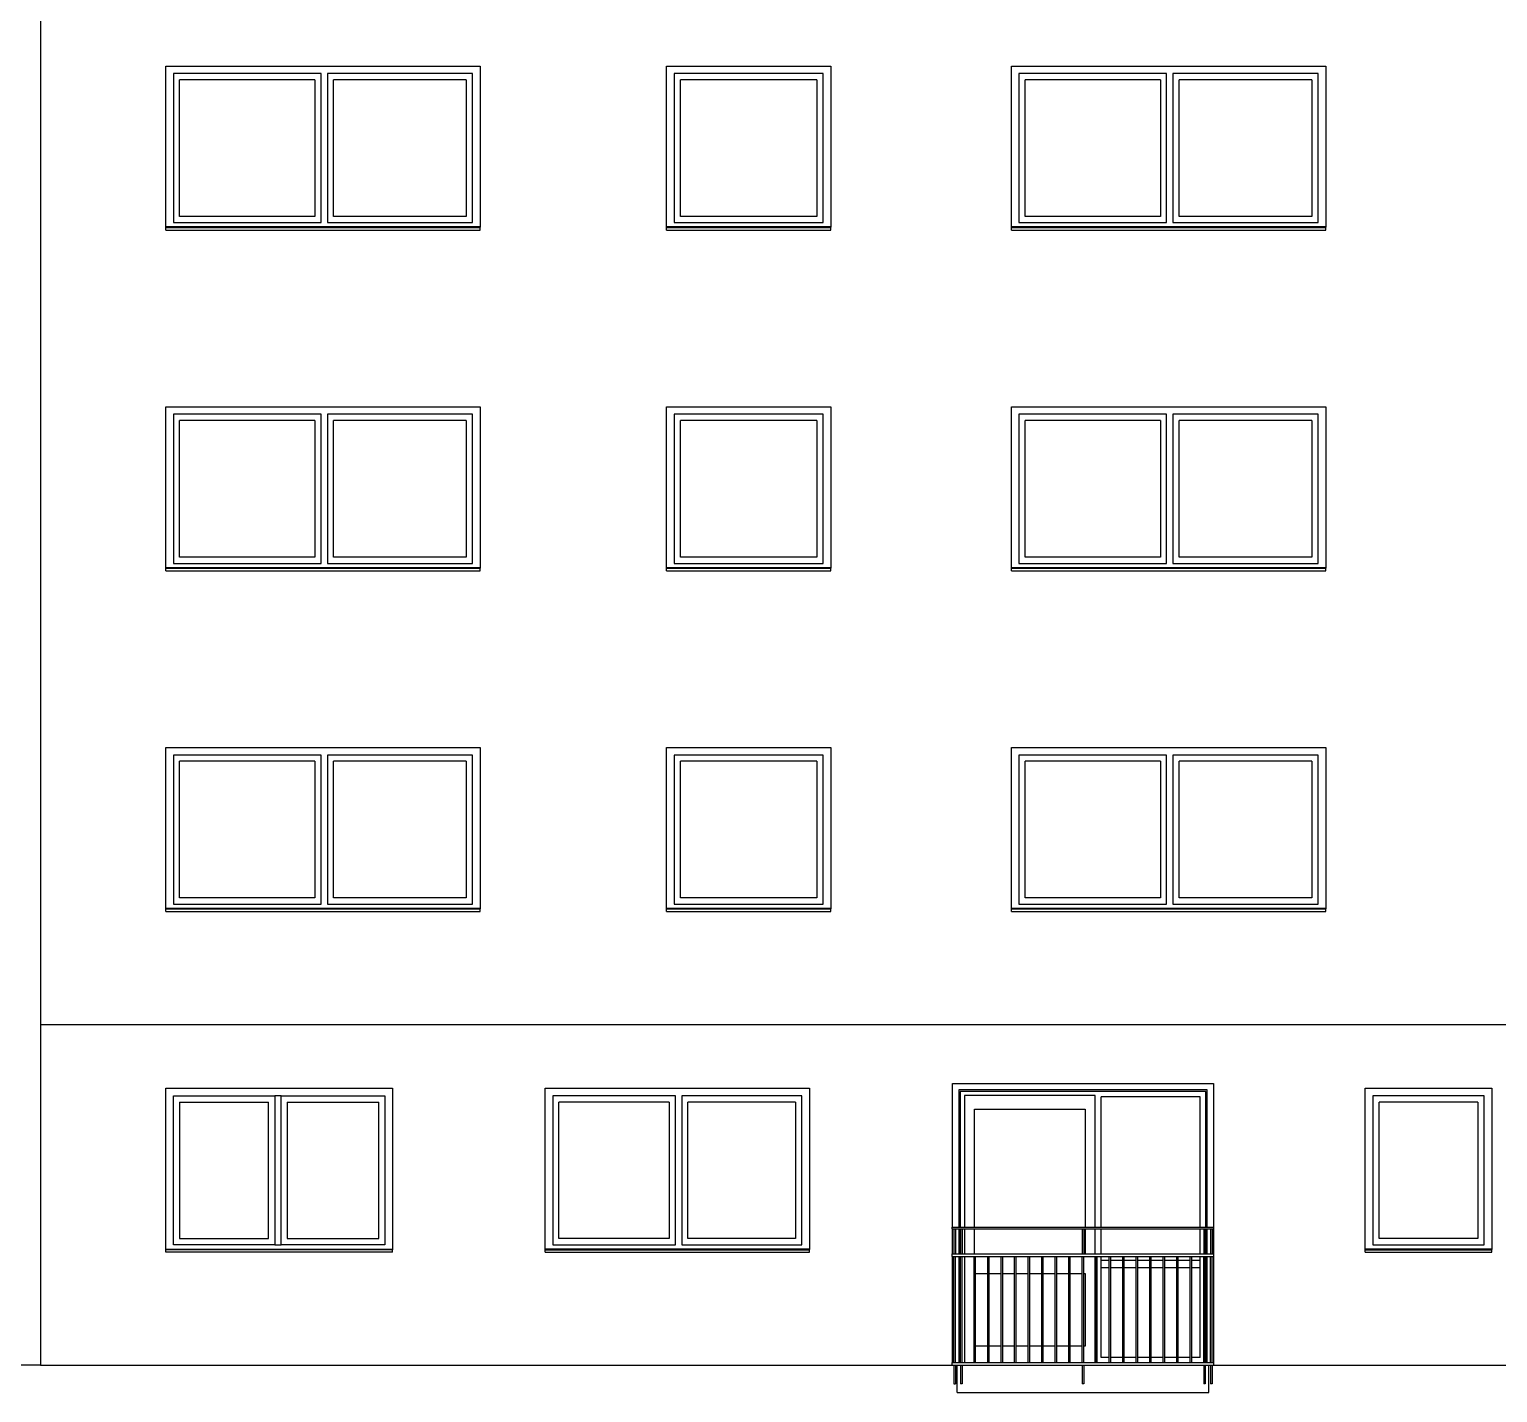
# Model space of a CAD drawing. Header units: millimetres. Extents: x 48 to 4070, y 10 to 629.
# Drawn here: x 3100.4 to 3334.9, y 107.2 to 324.8 of the extents above; entities that cross this region are included whole.
import ezdxf
from ezdxf.xclip import XClip

# ---------------------------------------------------------------- set-up
doc = ezdxf.new("R2010")
doc.units = ezdxf.units.MM
doc.header["$MEASUREMENT"] = 0
doc.header["$XCLIPFRAME"] = 0
for name, color, linetype in [('A--------P-', 7, 'Continuous'), ('A-01SC-----Ytterväggar2', 7, 'Continuous'), ('A1', 1, 'Continuous')]:
    doc.layers.add(name, color=color, linetype=linetype)

# ---------------------------------------------------------------- blocks, each defined once
blk = doc.blocks.new('Drawing_3_3', base_point=(3616.51, 55.57))
at = {"layer": 'A-01SC-----Ytterväggar2'}
for p, q in [((3102.18, 329.17), (3102.18, 274.77)), ((3102.18, 274.77), (3102.18, 220.37)), ((3102.18, 220.37), (3102.18, 165.97)), ((3102.18, 165.97), (3102.18, 111.57)), ((3102.18, 111.57), (3098.58, 111.57))]:
    blk.add_line(p, q, dxfattribs=at)
at = {"layer": 'A1'}
for p, q in [((3122.18, 318.97), (3172.38, 318.97)), ((3122.18, 293.22), (3122.18, 318.97)), ((3172.38, 318.97), (3172.38, 293.22)), ((3202.18, 293.22), (3202.18, 318.97)), ((3202.18, 318.97), (3228.38, 318.97)), ((3228.38, 318.97), (3228.38, 293.22)), ((3257.25, 318.97), (3307.45, 318.97)), ((3257.25, 293.22), (3257.25, 318.97)), ((3307.45, 318.97), (3307.45, 293.22)), ((3123.38, 317.77), (3123.38, 293.97)), ((3146.98, 317.77), (3123.38, 317.77)), ((3124.38, 294.97), (3124.38, 316.77)), ((3145.98, 316.77), (3124.38, 316.77)), ((3145.98, 316.77), (3145.98, 294.97)), ((3146.98, 293.97), (3146.98, 317.77)), ((3147.98, 317.77), (3147.98, 293.97)), ((3171.18, 317.77), (3147.98, 317.77)), ((3148.98, 294.97), (3148.98, 316.77)), ((3170.18, 316.77), (3148.98, 316.77)), ((3170.18, 316.77), (3170.18, 294.97)), ((3171.18, 293.97), (3171.18, 317.77)), ((3203.38, 317.77), (3203.38, 293.97)), ((3227.18, 317.77), (3203.38, 317.77)), ((3204.38, 294.97), (3204.38, 316.77)), ((3226.18, 316.77), (3204.38, 316.77)), ((3226.18, 316.77), (3226.18, 294.97)), ((3227.18, 293.97), (3227.18, 317.77)), ((3258.45, 317.77), (3258.45, 293.97)), ((3282.05, 317.77), (3258.45, 317.77)), ((3259.45, 294.97), (3259.45, 316.77)), ((3281.05, 316.77), (3259.45, 316.77)), ((3281.05, 316.77), (3281.05, 294.97)), ((3282.05, 293.97), (3282.05, 317.77)), ((3283.05, 317.77), (3283.05, 293.97)), ((3306.25, 317.77), (3283.05, 317.77)), ((3284.05, 294.97), (3284.05, 316.77)), ((3305.25, 316.77), (3284.05, 316.77)), ((3305.25, 316.77), (3305.25, 294.97)), ((3306.25, 293.97), (3306.25, 317.77)), ((3172.38, 293.27), (3122.18, 293.27)), ((3122.18, 293.22), (3122.18, 293.19)), ((3122.18, 293.19), (3172.38, 293.19)), ((3122.18, 292.77), (3122.18, 293.19)), ((3123.38, 293.97), (3146.98, 293.97)), ((3145.98, 294.97), (3124.38, 294.97)), ((3147.98, 293.97), (3171.18, 293.97)), ((3170.18, 294.97), (3148.98, 294.97)), ((3172.38, 293.19), (3172.38, 293.22)), ((3172.38, 292.77), (3172.38, 293.19)), ((3228.38, 293.27), (3202.18, 293.27)), ((3202.18, 293.22), (3202.18, 293.19)), ((3202.18, 293.19), (3228.38, 293.19)), ((3202.18, 292.77), (3202.18, 293.19)), ((3203.38, 293.97), (3227.18, 293.97)), ((3226.18, 294.97), (3204.38, 294.97)), ((3228.38, 293.19), (3228.38, 293.22)), ((3228.38, 292.77), (3228.38, 293.19)), ((3307.45, 293.27), (3257.25, 293.27)), ((3257.25, 293.22), (3257.25, 293.19)), ((3257.25, 293.19), (3307.45, 293.19)), ((3257.25, 292.77), (3257.25, 293.19)), ((3258.45, 293.97), (3282.05, 293.97)), ((3281.05, 294.97), (3259.45, 294.97)), ((3283.05, 293.97), (3306.25, 293.97)), ((3305.25, 294.97), (3284.05, 294.97)), ((3307.45, 293.19), (3307.45, 293.22)), ((3307.45, 292.77), (3307.45, 293.19)), ((3122.18, 292.77), (3172.38, 292.77)), ((3202.18, 292.77), (3228.38, 292.77)), ((3257.25, 292.77), (3307.45, 292.77)), ((3122.18, 264.57), (3172.38, 264.57)), ((3122.18, 238.82), (3122.18, 264.57)), ((3123.38, 263.37), (3123.38, 239.57)), ((3146.98, 263.37), (3123.38, 263.37)), ((3146.98, 239.57), (3146.98, 263.37)), ((3147.98, 263.37), (3147.98, 239.57)), ((3171.18, 263.37), (3147.98, 263.37)), ((3171.18, 239.57), (3171.18, 263.37)), ((3172.38, 264.57), (3172.38, 238.82)), ((3202.18, 238.82), (3202.18, 264.57)), ((3202.18, 264.57), (3228.38, 264.57)), ((3203.38, 263.37), (3203.38, 239.57)), ((3227.18, 263.37), (3203.38, 263.37)), ((3227.18, 239.57), (3227.18, 263.37)), ((3228.38, 264.57), (3228.38, 238.82)), ((3257.25, 264.57), (3307.45, 264.57)), ((3257.25, 238.82), (3257.25, 264.57)), ((3258.45, 263.37), (3258.45, 239.57)), ((3282.05, 263.37), (3258.45, 263.37)), ((3282.05, 239.57), (3282.05, 263.37)), ((3283.05, 263.37), (3283.05, 239.57)), ((3306.25, 263.37), (3283.05, 263.37)), ((3306.25, 239.57), (3306.25, 263.37)), ((3307.45, 264.57), (3307.45, 238.82)), ((3124.38, 240.57), (3124.38, 262.37)), ((3145.98, 262.37), (3124.38, 262.37)), ((3145.98, 262.37), (3145.98, 240.57)), ((3148.98, 240.57), (3148.98, 262.37)), ((3170.18, 262.37), (3148.98, 262.37)), ((3170.18, 262.37), (3170.18, 240.57)), ((3204.38, 240.57), (3204.38, 262.37)), ((3226.18, 262.37), (3204.38, 262.37)), ((3226.18, 262.37), (3226.18, 240.57)), ((3259.45, 240.57), (3259.45, 262.37)), ((3281.05, 262.37), (3259.45, 262.37)), ((3281.05, 262.37), (3281.05, 240.57)), ((3284.05, 240.57), (3284.05, 262.37)), ((3305.25, 262.37), (3284.05, 262.37)), ((3305.25, 262.37), (3305.25, 240.57)), ((3123.38, 239.57), (3146.98, 239.57)), ((3145.98, 240.57), (3124.38, 240.57)), ((3147.98, 239.57), (3171.18, 239.57)), ((3170.18, 240.57), (3148.98, 240.57)), ((3203.38, 239.57), (3227.18, 239.57)), ((3226.18, 240.57), (3204.38, 240.57)), ((3258.45, 239.57), (3282.05, 239.57)), ((3281.05, 240.57), (3259.45, 240.57)), ((3283.05, 239.57), (3306.25, 239.57)), ((3305.25, 240.57), (3284.05, 240.57)), ((3172.38, 238.87), (3122.18, 238.87)), ((3122.18, 238.82), (3122.18, 238.79)), ((3122.18, 238.79), (3172.38, 238.79)), ((3122.18, 238.37), (3122.18, 238.79)), ((3122.18, 238.37), (3172.38, 238.37)), ((3172.38, 238.79), (3172.38, 238.82)), ((3172.38, 238.37), (3172.38, 238.79)), ((3228.38, 238.87), (3202.18, 238.87)), ((3202.18, 238.82), (3202.18, 238.79)), ((3202.18, 238.79), (3228.38, 238.79)), ((3202.18, 238.37), (3202.18, 238.79)), ((3202.18, 238.37), (3228.38, 238.37)), ((3228.38, 238.79), (3228.38, 238.82)), ((3228.38, 238.37), (3228.38, 238.79)), ((3307.45, 238.87), (3257.25, 238.87)), ((3257.25, 238.82), (3257.25, 238.79)), ((3257.25, 238.79), (3307.45, 238.79)), ((3257.25, 238.37), (3257.25, 238.79)), ((3257.25, 238.37), (3307.45, 238.37)), ((3307.45, 238.79), (3307.45, 238.82)), ((3307.45, 238.37), (3307.45, 238.79)), ((3122.18, 210.17), (3172.38, 210.17)), ((3122.18, 184.42), (3122.18, 210.17)), ((3123.38, 208.97), (3123.38, 185.17)), ((3146.98, 208.97), (3123.38, 208.97)), ((3146.98, 185.17), (3146.98, 208.97)), ((3147.98, 208.97), (3147.98, 185.17)), ((3171.18, 208.97), (3147.98, 208.97)), ((3171.18, 185.17), (3171.18, 208.97)), ((3172.38, 210.17), (3172.38, 184.42)), ((3202.18, 184.42), (3202.18, 210.17)), ((3202.18, 210.17), (3228.38, 210.17)), ((3203.38, 208.97), (3203.38, 185.17)), ((3227.18, 208.97), (3203.38, 208.97)), ((3227.18, 185.17), (3227.18, 208.97)), ((3228.38, 210.17), (3228.38, 184.42)), ((3257.25, 210.17), (3307.45, 210.17)), ((3257.25, 184.42), (3257.25, 210.17)), ((3258.45, 208.97), (3258.45, 185.17)), ((3282.05, 208.97), (3258.45, 208.97)), ((3282.05, 185.17), (3282.05, 208.97)), ((3283.05, 208.97), (3283.05, 185.17)), ((3306.25, 208.97), (3283.05, 208.97)), ((3306.25, 185.17), (3306.25, 208.97)), ((3307.45, 210.17), (3307.45, 184.42)), ((3124.38, 186.17), (3124.38, 207.97)), ((3145.98, 207.97), (3124.38, 207.97)), ((3145.98, 207.97), (3145.98, 186.17)), ((3148.98, 186.17), (3148.98, 207.97)), ((3170.18, 207.97), (3148.98, 207.97)), ((3170.18, 207.97), (3170.18, 186.17)), ((3204.38, 186.17), (3204.38, 207.97)), ((3226.18, 207.97), (3204.38, 207.97)), ((3226.18, 207.97), (3226.18, 186.17)), ((3259.45, 186.17), (3259.45, 207.97)), ((3281.05, 207.97), (3259.45, 207.97)), ((3281.05, 207.97), (3281.05, 186.17)), ((3284.05, 186.17), (3284.05, 207.97)), ((3305.25, 207.97), (3284.05, 207.97)), ((3305.25, 207.97), (3305.25, 186.17)), ((3145.98, 186.17), (3124.38, 186.17)), ((3170.18, 186.17), (3148.98, 186.17)), ((3226.18, 186.17), (3204.38, 186.17)), ((3281.05, 186.17), (3259.45, 186.17)), ((3305.25, 186.17), (3284.05, 186.17)), ((3172.38, 184.47), (3122.18, 184.47)), ((3122.18, 184.42), (3122.18, 184.39)), ((3122.18, 184.39), (3172.38, 184.39)), ((3122.18, 183.97), (3122.18, 184.39)), ((3122.18, 183.97), (3172.38, 183.97)), ((3123.38, 185.17), (3146.98, 185.17)), ((3147.98, 185.17), (3171.18, 185.17)), ((3172.38, 184.39), (3172.38, 184.42)), ((3172.38, 183.97), (3172.38, 184.39)), ((3228.38, 184.47), (3202.18, 184.47)), ((3202.18, 184.42), (3202.18, 184.39)), ((3202.18, 184.39), (3228.38, 184.39)), ((3202.18, 183.97), (3202.18, 184.39)), ((3202.18, 183.97), (3228.38, 183.97)), ((3203.38, 185.17), (3227.18, 185.17)), ((3228.38, 184.39), (3228.38, 184.42)), ((3228.38, 183.97), (3228.38, 184.39)), ((3307.45, 184.47), (3257.25, 184.47)), ((3257.25, 184.42), (3257.25, 184.39)), ((3257.25, 184.39), (3307.45, 184.39)), ((3257.25, 183.97), (3257.25, 184.39)), ((3257.25, 183.97), (3307.45, 183.97)), ((3258.45, 185.17), (3282.05, 185.17)), ((3283.05, 185.17), (3306.25, 185.17)), ((3307.45, 184.39), (3307.45, 184.42)), ((3307.45, 183.97), (3307.45, 184.39)), ((3102.18, 165.97), (3355.19, 165.97)), ((3122.18, 130.02), (3122.18, 155.77)), ((3122.18, 155.77), (3158.38, 155.77)), ((3158.38, 155.77), (3158.38, 130.02)), ((3182.78, 130.02), (3182.78, 155.77)), ((3182.78, 155.77), (3224.98, 155.77)), ((3224.98, 155.77), (3224.98, 130.02)), ((3247.84, 133.57), (3247.84, 156.51)), ((3247.84, 156.51), (3289.52, 156.51)), ((3248.84, 155.51), (3248.84, 133.57)), ((3288.52, 155.51), (3248.84, 155.51)), ((3249.08, 155.27), (3249.08, 133.57)), ((3288.28, 155.27), (3249.08, 155.27)), ((3288.28, 133.57), (3288.28, 155.27)), ((3288.52, 133.57), (3288.52, 155.51)), ((3289.52, 156.51), (3289.52, 133.57)), ((3313.78, 130.02), (3313.78, 155.77)), ((3313.78, 155.77), (3333.98, 155.77)), ((3333.98, 155.77), (3333.98, 130.02)), ((3123.38, 130.77), (3123.38, 154.57)), ((3123.38, 154.57), (3139.58, 154.57)), ((3124.38, 153.57), (3124.38, 131.77)), ((3124.38, 153.57), (3138.58, 153.57)), ((3138.58, 131.77), (3138.58, 153.57)), ((3139.58, 154.57), (3139.58, 130.77)), ((3140.58, 154.57), (3139.58, 154.57)), ((3140.58, 130.77), (3140.58, 154.57)), ((3140.58, 154.57), (3157.18, 154.57)), ((3141.58, 153.57), (3141.58, 131.77)), ((3141.58, 153.57), (3156.18, 153.57)), ((3156.18, 131.77), (3156.18, 153.57)), ((3157.18, 154.57), (3157.18, 130.77)), ((3183.98, 154.57), (3183.98, 130.77)), ((3203.58, 154.57), (3183.98, 154.57)), ((3184.98, 131.77), (3184.98, 153.57)), ((3202.58, 153.57), (3184.98, 153.57)), ((3202.58, 153.57), (3202.58, 131.77)), ((3203.58, 130.77), (3203.58, 154.57)), ((3204.58, 154.57), (3204.58, 130.77)), ((3223.78, 154.57), (3204.58, 154.57)), ((3205.58, 131.77), (3205.58, 153.57)), ((3222.78, 153.57), (3205.58, 153.57)), ((3222.78, 153.57), (3222.78, 131.77)), ((3223.78, 130.77), (3223.78, 154.57)), ((3249.74, 154.61), (3249.74, 152.41)), ((3270.62, 154.61), (3249.74, 154.61)), ((3270.62, 152.41), (3270.62, 154.61)), ((3271.58, 133.57), (3271.58, 154.37)), ((3287.38, 154.37), (3271.58, 154.37)), ((3287.38, 133.57), (3287.38, 154.37)), ((3314.98, 154.57), (3314.98, 130.77)), ((3332.78, 154.57), (3314.98, 154.57)), ((3315.98, 131.77), (3315.98, 153.57)), ((3331.78, 153.57), (3315.98, 153.57)), ((3331.78, 153.57), (3331.78, 131.77)), ((3332.78, 130.77), (3332.78, 154.57)), ((3249.74, 152.41), (3249.74, 133.57)), ((3251.34, 133.57), (3251.34, 152.41)), ((3251.34, 152.41), (3269.02, 152.41)), ((3269.02, 152.41), (3269.02, 133.57)), ((3270.62, 133.57), (3270.62, 152.41)), ((3124.38, 131.77), (3138.58, 131.77)), ((3141.58, 131.77), (3156.18, 131.77)), ((3202.58, 131.77), (3184.98, 131.77)), ((3222.78, 131.77), (3205.58, 131.77)), ((3247.78, 133.57), (3289.58, 133.57)), ((3247.78, 133.33), (3247.78, 133.57)), ((3247.78, 133.33), (3289.58, 133.33)), ((3247.84, 129.33), (3247.84, 133.33)), ((3248.06, 133.33), (3248.06, 129.33)), ((3248.3, 133.33), (3248.3, 129.33)), ((3248.84, 133.33), (3248.84, 129.33)), ((3249.08, 133.33), (3249.08, 129.33)), ((3249.14, 133.33), (3249.14, 129.33)), ((3249.38, 133.33), (3249.38, 129.33)), ((3249.74, 133.33), (3249.74, 129.33)), ((3251.34, 129.33), (3251.34, 133.33)), ((3268.56, 133.33), (3268.56, 129.33)), ((3268.8, 133.33), (3268.8, 129.33)), ((3269.02, 133.33), (3269.02, 129.33)), ((3270.62, 129.33), (3270.62, 133.33)), ((3271.58, 129.33), (3271.58, 133.33)), ((3287.38, 129.33), (3287.38, 133.33)), ((3287.98, 133.33), (3287.98, 129.33)), ((3288.22, 133.33), (3288.22, 129.33)), ((3288.28, 129.33), (3288.28, 133.33)), ((3288.52, 129.33), (3288.52, 133.33)), ((3289.06, 133.33), (3289.06, 129.33)), ((3289.3, 133.33), (3289.3, 129.33)), ((3289.52, 133.33), (3289.52, 129.33)), ((3289.58, 133.33), (3289.58, 133.57)), ((3331.78, 131.77), (3315.98, 131.77)), ((3122.18, 130.07), (3158.38, 130.07)), ((3122.18, 129.99), (3122.18, 130.02)), ((3158.38, 129.99), (3122.18, 129.99)), ((3122.18, 129.57), (3122.18, 129.99)), ((3158.38, 129.57), (3122.18, 129.57)), ((3139.58, 130.77), (3123.38, 130.77)), ((3139.58, 130.77), (3140.58, 130.77)), ((3157.18, 130.77), (3140.58, 130.77)), ((3158.38, 130.02), (3158.38, 129.99)), ((3158.38, 129.57), (3158.38, 129.99)), ((3224.98, 130.07), (3182.78, 130.07)), ((3182.78, 130.02), (3182.78, 129.99)), ((3182.78, 129.99), (3224.98, 129.99)), ((3182.78, 129.57), (3182.78, 129.99)), ((3182.78, 129.57), (3224.98, 129.57)), ((3183.98, 130.77), (3203.58, 130.77)), ((3204.58, 130.77), (3223.78, 130.77)), ((3224.98, 129.99), (3224.98, 130.02)), ((3224.98, 129.57), (3224.98, 129.99)), ((3247.78, 129.33), (3289.58, 129.33)), ((3247.78, 128.93), (3247.78, 129.33)), ((3289.58, 128.93), (3289.58, 129.33)), ((3333.98, 130.07), (3313.78, 130.07)), ((3313.78, 130.02), (3313.78, 129.99)), ((3313.78, 129.99), (3333.98, 129.99)), ((3313.78, 129.57), (3313.78, 129.99)), ((3313.78, 129.57), (3333.98, 129.57)), ((3314.98, 130.77), (3332.78, 130.77)), ((3333.98, 129.99), (3333.98, 130.02)), ((3333.98, 129.57), (3333.98, 129.99)), ((3247.78, 128.93), (3289.58, 128.93)), ((3247.84, 111.97), (3247.84, 128.93)), ((3248.06, 111.97), (3248.06, 128.93)), ((3248.3, 111.97), (3248.3, 128.93)), ((3248.84, 128.93), (3248.84, 111.97)), ((3249.08, 128.93), (3249.08, 111.97)), ((3249.14, 111.97), (3249.14, 128.93)), ((3249.38, 111.97), (3249.38, 128.93)), ((3249.74, 128.93), (3249.74, 114.57)), ((3251.3, 111.97), (3251.3, 128.93)), ((3251.54, 111.97), (3251.54, 128.93)), ((3253.46, 111.97), (3253.46, 128.93)), ((3253.7, 111.97), (3253.7, 128.93)), ((3255.62, 111.97), (3255.62, 128.93)), ((3255.86, 111.97), (3255.86, 128.93)), ((3257.77, 111.97), (3257.77, 128.93)), ((3258.01, 111.97), (3258.01, 128.93)), ((3259.93, 111.97), (3259.93, 128.93)), ((3260.17, 111.97), (3260.17, 128.93)), ((3262.09, 111.97), (3262.09, 128.93)), ((3262.33, 111.97), (3262.33, 128.93)), ((3264.25, 111.97), (3264.25, 128.93)), ((3264.49, 111.97), (3264.49, 128.93)), ((3266.4, 111.97), (3266.4, 128.93)), ((3266.64, 111.97), (3266.64, 128.93)), ((3268.56, 111.97), (3268.56, 128.93)), ((3268.8, 111.97), (3268.8, 128.93)), ((3270.62, 114.57), (3270.62, 128.93)), ((3270.72, 111.97), (3270.72, 128.93)), ((3270.96, 111.97), (3270.96, 128.93)), ((3271.58, 112.77), (3271.58, 128.93)), ((3271.58, 128.32), (3272.88, 128.32)), ((3272.88, 127.12), (3271.58, 127.12)), ((3272.88, 111.97), (3272.88, 128.93)), ((3273.12, 111.97), (3273.12, 128.93)), ((3273.12, 128.32), (3275.04, 128.32)), ((3275.04, 127.12), (3273.12, 127.12)), ((3275.04, 111.97), (3275.04, 128.93)), ((3275.28, 111.97), (3275.28, 128.93)), ((3275.28, 128.32), (3277.19, 128.32)), ((3277.19, 127.12), (3275.28, 127.12)), ((3277.19, 111.97), (3277.19, 128.93)), ((3277.43, 111.97), (3277.43, 128.93)), ((3277.43, 128.32), (3279.35, 128.32)), ((3279.35, 127.12), (3277.43, 127.12)), ((3279.35, 111.97), (3279.35, 128.93)), ((3279.59, 111.97), (3279.59, 128.93)), ((3279.59, 128.32), (3281.51, 128.32)), ((3281.51, 127.12), (3279.59, 127.12)), ((3281.51, 111.97), (3281.51, 128.93)), ((3281.75, 111.97), (3281.75, 128.93)), ((3281.75, 128.32), (3283.67, 128.32)), ((3283.67, 127.12), (3281.75, 127.12)), ((3283.67, 111.97), (3283.67, 128.93)), ((3283.91, 111.97), (3283.91, 128.93)), ((3283.91, 128.32), (3285.83, 128.32)), ((3285.83, 127.12), (3283.91, 127.12)), ((3285.83, 111.97), (3285.83, 128.93)), ((3286.07, 111.97), (3286.07, 128.93)), ((3286.07, 128.32), (3287.38, 128.32)), ((3287.38, 127.12), (3286.07, 127.12)), ((3287.38, 112.77), (3287.38, 128.93)), ((3287.98, 111.97), (3287.98, 128.93)), ((3288.22, 111.97), (3288.22, 128.93)), ((3288.28, 111.97), (3288.28, 128.93)), ((3288.52, 111.97), (3288.52, 128.93)), ((3289.06, 111.97), (3289.06, 128.93)), ((3289.3, 111.97), (3289.3, 128.93)), ((3289.52, 128.93), (3289.52, 111.97)), ((3251.54, 126.17), (3253.46, 126.17)), ((3253.7, 126.17), (3255.62, 126.17)), ((3255.86, 126.17), (3257.77, 126.17)), ((3258.01, 126.17), (3259.93, 126.17)), ((3260.17, 126.17), (3262.09, 126.17)), ((3262.33, 126.17), (3264.25, 126.17)), ((3264.49, 126.17), (3266.4, 126.17)), ((3266.64, 126.17), (3268.56, 126.17)), ((3268.8, 126.17), (3269.02, 126.17)), ((3269.02, 126.17), (3269.02, 114.57)), ((3249.74, 114.57), (3249.74, 111.97)), ((3253.46, 114.57), (3251.54, 114.57)), ((3255.62, 114.57), (3253.7, 114.57)), ((3257.77, 114.57), (3255.86, 114.57)), ((3259.93, 114.57), (3258.01, 114.57)), ((3262.09, 114.57), (3260.17, 114.57)), ((3264.25, 114.57), (3262.33, 114.57)), ((3266.4, 114.57), (3264.49, 114.57)), ((3268.56, 114.57), (3266.64, 114.57)), ((3269.02, 114.57), (3268.8, 114.57)), ((3270.62, 111.97), (3270.62, 114.57)), ((3272.88, 112.77), (3271.58, 112.77)), ((3275.04, 112.77), (3273.12, 112.77)), ((3277.19, 112.77), (3275.28, 112.77)), ((3279.35, 112.77), (3277.43, 112.77)), ((3281.51, 112.77), (3279.59, 112.77)), ((3283.67, 112.77), (3281.75, 112.77)), ((3285.83, 112.77), (3283.91, 112.77)), ((3287.38, 112.77), (3286.07, 112.77)), ((3102.18, 111.57), (3247.78, 111.57)), ((3247.78, 111.97), (3289.58, 111.97)), ((3247.78, 111.57), (3247.78, 111.97)), ((3247.78, 111.57), (3289.58, 111.57)), ((3248.06, 111.57), (3248.06, 108.57)), ((3248.3, 111.57), (3248.3, 108.57)), ((3248.58, 107.17), (3248.58, 111.57)), ((3249.14, 111.57), (3249.14, 108.57)), ((3249.38, 111.57), (3249.38, 108.57)), ((3268.56, 111.57), (3268.56, 108.57)), ((3268.8, 111.57), (3268.8, 108.57)), ((3287.98, 111.57), (3287.98, 108.57)), ((3288.22, 111.57), (3288.22, 108.57)), ((3288.78, 107.17), (3288.78, 111.57)), ((3289.06, 111.57), (3289.06, 108.57)), ((3289.3, 111.57), (3289.3, 108.57)), ((3289.58, 111.57), (3289.58, 111.97)), ((3289.58, 111.57), (3355.19, 111.57)), ((3248.06, 108.57), (3248.3, 108.57)), ((3249.38, 108.57), (3249.14, 108.57)), ((3268.8, 108.57), (3268.56, 108.57)), ((3288.22, 108.57), (3287.98, 108.57)), ((3289.3, 108.57), (3289.06, 108.57)), ((3248.58, 107.17), (3288.78, 107.17))]:
    blk.add_line(p, q, dxfattribs=at)

msp = doc.modelspace()

# ---------------------------------------------------------------- block references
at = {"layer": 'A--------P-'}
ref = msp.add_blockref('Drawing_3_3', (3616.51, 55.57), dxfattribs=at)
XClip(ref).set_block_clipping_path([(2073.1828073642, 30.3893906688), (3620.7828073642, 629.1207956122)])

doc.saveas('drawing.dxf')
